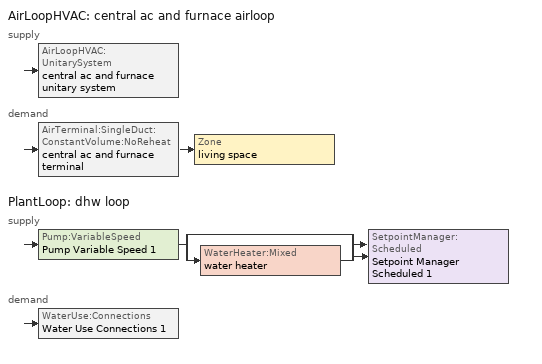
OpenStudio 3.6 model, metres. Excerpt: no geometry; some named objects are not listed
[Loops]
AirLoopHVAC 'central ac and furnace airloop'
 supply: AirLoopHVAC:UnitarySystem 'central ac and furnace unitary system'
 demand: AirTerminal:SingleDuct:ConstantVolume:NoReheat 'central ac and furnace terminal' > Zone 'living space'
PlantLoop 'dhw loop'
 supply: Pump:VariableSpeed 'Pump Variable Speed 1' > split
  | bypass
  | WaterHeater:Mixed 'water heater'
  join > SetpointManager:Scheduled 'Setpoint Manager Scheduled 1'
 demand: WaterUse:Connections 'Water Use Connections 1'
[Sizing:Zone] Zone Cooling Design Supply Air Temperature Input Method=SupplyAirTemperature; Zone Cooling Design Supply Air Temperature {C}=14; Zone Cooling Design Supply Air Temperature Difference {deltaC}=11.11; Zone Heating Design Supply Air Temperature Input Method=SupplyAirTemperature; Zone Heating Design Supply Air Temperature {C}=40; Zone Heating Design Supply Air Temperature Difference {deltaC}=11.11; Zone Cooling Design Supply Air Humidity Ratio {kg-H2O/kg-air}=0.0085; Zone Heating Design Supply Air Humidity Ratio {kg-H2O/kg-air}=0.008; Cooling Design Air Flow Method=DesignDay; Heating Design Air Flow Method=DesignDay; Account for Dedicated Outdoor Air System=No; Dedicated Outdoor Air System Control Strategy=NeutralSupplyAir; Dedicated Outdoor Air Low Setpoint Temperature for Design {C}=autosize; Dedicated Outdoor Air High Setpoint Temperature for Design {C}=autosize; Zone Load Sizing Method=Sensible Load Only No Latent Load; Zone Latent Cooling Design Supply Air Humidity Ratio Input Method=HumidityRatioDifference; Zone Cooling Design Supply Air Humidity Ratio Difference {kgWater/kgDryAir}=0.005; Zone Latent Heating Design Supply Air Humidity Ratio Input Method=HumidityRatioDifference; Zone Humidification Design Supply Air Humidity Ratio Difference {kgWater/kgDryAir}=0.005
living space; attic - unvented; central ac and furnace airloop ret air zone
[Zone equipment]
living space: central ac and furnace terminal
[EnergyManagementSystem:Actuator]
Name | Actuated Component | Actuated Component Type | Actuated Component Control Type
fixedwindow0_actuator | Window1 | Surface | View Factor To Ground
fixedwindow1_actuator | Window2 | Surface | View Factor To Ground
fixedwindow2_actuator | Window3 | Surface | View Factor To Ground
fixedwindow3_actuator | Window4 | Surface | View Factor To Ground
central_ac_and_furnace_airloop_0_ZoneMixDZToLv_mix_act | central_ac_and_furnace_airloop_0_ZoneMixDZToLv mix | ZoneMixing | Air Exchange Flow Rate
central_ac_and_furnace_airloop_0_ZoneMixLvToDZ_mix_act | central_ac_and_furnace_airloop_0_ZoneMixLvToDZ mix | ZoneMixing | Air Exchange Flow Rate
natural_vent_flow_act | natural vent flow | Zone Infiltration | Air Exchange Flow Rate
whole_house_fan_flow_act | whole house fan flow | Zone Infiltration | Air Exchange Flow Rate
whole_house_fan_mix_act | whole house fan mix | ZoneMixing | Air Exchange Flow Rate
infil_flow_act | infil flow | Zone Infiltration | Air Exchange Flow Rate
[EnergyManagementSystem:Sensor]
Name | Output Variable or Output Meter Index Key | Output Variable or Output Meter
fixedwindow_shading_coefficient | trans schedule winter=0.85 summer=0.7 | Schedule Value
central_ac_and_furnace_supply_fan_s; central_ac_and_furnace_supply_fan_s_1 | central ac and furnace supply fan | Fan Electricity Energy
central_ac_and_furnace_clg_coil_s | central ac and furnace clg coil | Cooling Coil Total Cooling Energy
central_ac_and_furnace_htg_coil_s | central ac and furnace htg coil | Heating Coil Heating Energy
water_heater_energy | water heater | Water Heater Electricity Rate
water_heater_on_cycle_parasitic | water heater | Water Heater On Cycle Parasitic Electricity Rate
water_heater_off_cycle_parasitic | water heater | Water Heater Off Cycle Parasitic Electricity Rate
cool_season | cooling season schedule | Schedule Value
out_pb_s |  | Site Outdoor Air Barometric Pressure
out_wt_s |  | Site Outdoor Air Humidity Ratio
airflow_win_s | living space | Zone Air Humidity Ratio
site_vw_s |  | Site Wind Speed
airflow_tin_s | living space | Zone Mean Air Temperature
airflow_tt_s | living space | Zone Outdoor Air Drybulb Temperature
central_ac_and_furnace_airloop_Fan_RTF_s | central ac and furnace supply fan | Fan Runtime Fraction Speed 1
central_ac_and_furnace_airloop_Fan_RTF_s_1 | central ac and furnace supply fan | Fan Runtime Fraction Speed 2
central_ac_and_furnace_airloop_AH_MFR_s | Node 5 | System Node Mass Flow Rate
central_ac_and_furnace_airloop_AH_VFR_s | Node 5 | System Node Current Density Volume Flow Rate
central_ac_and_furnace_airloop_AH_Tout_s | Node 5 | System Node Temperature
central_ac_and_furnace_airloop_AH_Wout_s | Node 5 | System Node Humidity Ratio
central_ac_and_furnace_airloop_RA_T_s | Node 8 | System Node Temperature
central_ac_and_furnace_airloop_Ra_W_s | Node 8 | System Node Humidity Ratio
central_ac_and_furnace_airloop_0_DZ_T_s | attic - unvented | Zone Air Temperature
central_ac_and_furnace_airloop_0_DZ_W_s | attic - unvented | Zone Mean Air Humidity Ratio
natural_vent_s | natural vent schedule | Schedule Value
htg_sp_s | heating setpoint | Schedule Value
clg_sp_s | cooling setpoint | Schedule Value
clothes_dryer_exhaust_0_sch_s | clothes dryer 1 | Schedule Value
zone_htg_unmet_s | living space | Zone Heating Setpoint Not Met Time
zone_clg_unmet_s | living space | Zone Cooling Setpoint Not Met Time
htg_load_liv |  | Heating:EnergyTransfer:Zone:LIVING SPACE
clg_load_liv |  | Cooling:EnergyTransfer:Zone:LIVING SPACE
htg_load_tot |  | Heating:EnergyTransfer
clg_load_tot |  | Cooling:EnergyTransfer
[EnergyManagementSystem:Program]
fixedwindow_view_factor_to_ground_program: Set fixedwindow0_actuator = 0.5*fixedwindow_shading_coefficient; Set fixedwindow1_actuator = 0.5*fixedwindow_shading_coefficient; Set fixedwindow2_actuator = 0.5*fixedwindow_shading_coefficient; Set fixedwindow3_actuator = 0.5*fixedwindow_shading_coefficient
central_ac_and_furnace_supply_fan_disaggregate_program: Set central_ac_and_furnace_supply_fan_clg = 0; If central_ac_and_furnace_clg_coil_s > 0; Set central_ac_and_furnace_supply_fan_clg = central_ac_and_furnace_supply_fan_s; EndIf
central_ac_and_furnace_supply_fan_disaggregate_program_1: Set central_ac_and_furnace_supply_fan_primary_htg = 0; If central_ac_and_furnace_htg_coil_s > 0; Set central_ac_and_furnace_supply_fan_primary_htg = central_ac_and_furnace_supply_fan_s_1; EndIf
water_heater_EC_adj: Set dhw_e_cons = water_heater_energy + water_heater_on_cycle_parasitic + water_heater_off_cycle_parasitic; Set water_heater_ec_adj_act = -0.06977296157475688 * dhw_e_cons; Set ec_adj_energy = water_heater_ec_adj_act * 3600 * SystemTimeStep
central_ac_and_furnace_airloop_0_duct_program: Set central_ac_and_furnace_airloop_AH_MFR = central_ac_and_furnace_airloop_AH_MFR_s; Set central_ac_and_furnace_airloop_Fan_RTF = 0; Set central_ac_and_furnace_airloop_Fan_RTF = central_ac_and_furnace_airloop_Fan_RTF + central_ac_and_furnace_airloop_Fan_RTF_s; Set central_ac_and_furnace_airloop_Fan_RTF = central_ac_and_furnace_airloop_Fan_RTF + central_ac_and_furnace_airloop_Fan_RTF_s_1; Set central_ac_and_furnace_airloop_AH_VFR = central_ac_and_furnace_airloop_AH_VFR_s; Set central_ac_and_furnace_airloop_AH_Tout = central_ac_and_furnace_airloop_AH_Tout_s; Set central_ac_and_furnace_airloop_AH_Wout = central_ac_and_furnace_airloop_AH_Wout_s; Set central_ac_and_furnace_airloop_RA_T = central_ac_and_furnace_airloop_RA_T_s; Set central_ac_and_furnace_airloop_Ra_W = central_ac_and_furnace_airloop_Ra_W_s; Set central_ac_and_furnace_airloop_0_DZ_T = central_ac_and_furnace_airloop_0_DZ_T_s; Set central_ac_and_furnace_airloop_0_DZ_W = central_ac_and_furnace_airloop_0_DZ_W_s; Run central_ac_and_furnace_airloop_0_duct_subroutine; Set central_ac_and_furnace_airloop_0_SupSensLkToLv_equip_act = central_ac_and_furnace_airloop_0_SupSensLkToLv; Set central_ac_and_furnace_airloop_0_SupLatLkToLv_equip_act = central_ac_and_furnace_airloop_0_SupLatLkToLv; Set central_ac_and_furnace_airloop_0_SupCondToLv_equip_act = central_ac_and_furnace_airloop_0_SupCondToLv; Set central_ac_and_furnace_airloop_0_RetSensLkToRP_equip_act = central_ac_and_furnace_airloop_0_RetSensLkToRP; Set central_ac_and_furnace_airloop_0_RetLatLkToRP_equip_act = central_ac_and_furnace_airloop_0_RetLatLkToRP; Set central_ac_and_furnace_airloop_0_RetCondToRP_equip_act = central_ac_and_furnace_airloop_0_RetCondToRP; Set central_ac_and_furnace_airloop_0_RetCondToDZ_equip_act = central_ac_and_furnace_airloop_0_RetCondToDZ; Set central_ac_and_furnace_airloop_0_SupCondToDZ_equip_act = central_ac_and_furnace_airloop_0_SupCondToDZ; Set central_ac_and_furnace_airloop_0_SupSensLkToDZ_equip_act = central_ac_and_furnace_airloop_0_SupSensLkToDZ; Set central_ac_and_furnace_airloop_0_SupLatLkToDZ_equip_act = central_ac_and_furnace_airloop_0_SupLatLkToDZ; Set central_ac_and_furnace_airloop_0_ZoneMixDZToLv_mix_act = central_ac_and_furnace_airloop_0_ZoneMixDZToLv; Set central_ac_and_furnace_airloop_0_ZoneMixLvToDZ_mix_act = central_ac_and_furnace_airloop_0_ZoneMixLvToDZ
natural_vent_program: Set Tin = airflow_tin_s; Set Tout = airflow_tt_s; Set Wout = out_wt_s; Set Pbar = out_pb_s; Set Phiout = (@RhFnTdbWPb Tout Wout Pbar); Set MaxHR = 0.0115; Set MaxRH = 0.7; Set Tnvsp = (htg_sp_s + clg_sp_s) / 2; Set NVavail = natural_vent_s; Set ClgSsnAvail = cool_season; Set natural_vent_flow_act = 0; Set whole_house_fan_flow_act = 0; Set whole_house_fan_mix_act = 0; Set whole_house_fan_act = 0; If ((Wout < MaxHR) && (Phiout < MaxRH) && (Tin > Tout) && (Tin > Tnvsp) && (ClgSsnAvail > 0)); Set WHF_Flow = 0; Set Adj = (Tin-Tnvsp)/(Tin-Tout); Set Adj = (@Min Adj 1); Set Adj = (@Max Adj 0); If (WHF_Flow > 0); Set whole_house_fan_flow_act = WHF_Flow*Adj; Set whole_house_fan_mix_act = WHF_Flow*Adj; Set WHF_W = 0; Set whole_house_fan_act = WHF_W*Adj; ElseIf (NVavail > 0); Set NVArea = 13444.9279488; Set Cs = 0.00010923681099656359; Set Cw = 6.798490431308354e-05; Set Tdiff = Tin-Tout; Set dT = (@Abs Tdiff); Set Vwind = site_vw_s; Set SGNV = NVArea*Adj*((((Cs*dT)+(Cw*(Vwind^2)))^0.5)/1000); Set MaxNV = 3.3980215910400005; Set natural_vent_flow_act = (@Min SGNV MaxNV); EndIf; EndIf
infil_program: Set p_m = 0.14; Set p_s = 0.22; Set s_m = 270; Set s_s = 370; Set z_m = 9.99744; Set z_s = 2.9718; Set f_t = (((s_m/z_m)^p_m)*((z_s/s_s)^p_s)); Set Tdiff = airflow_tin_s-airflow_tt_s; Set dT = @Abs Tdiff; Set c = 0.0436; Set Cs = 0.0573; Set Cw = 0.1446; Set n = 0.65; Set sft = (f_t*0.5); Set temp1 = ((c*Cw)*((sft*site_vw_s)^(2*n)))^2; Set Qinf = (((c*Cs*(dT^n))^2)+temp1)^0.5; Set Qinf = (@Max Qinf 0); Set mech_vent_house_fan_sensible_load_equip_act = 0.0; Set mech_vent_house_fan_latent_load_equip_act = 0.0; Set OASupInPb = out_pb_s; Set OASupInTemp = airflow_tt_s; Set OASupInW = out_wt_s; Set OASupRho = (@RhoAirFnPbTdbW OASupInPb OASupInTemp OASupInW); Set OASupCp = (@CpAirFnW OASupInW); Set OASupInEnth = (@HFnTdbW OASupInTemp OASupInW); Set ZoneTemp = airflow_tin_s; Set ZoneW = airflow_win_s; Set ZoneCp = (@CpAirFnW ZoneW); Set ZoneAirEnth = (@HFnTdbW ZoneTemp ZoneW); Set mech_vent_house_fan_cfis_act = 0.0; Set QWHV_cfis_sup = 0.0; Set QWHV_cfis_suppl_sup = 0.0; Set QWHV_cfis_suppl_exh = 0.0; Set Qrange = 0; Set Qbath = 0; Set Qdryer = 0; Set Qdryer = Qdryer + 0.00574 * clothes_dryer_exhaust_0_sch_s; Set QWHV_sup = 0.0; Set QWHV_exh = 0.0; Set Qexhaust = Qrange + Qbath + Qdryer + QWHV_exh + QWHV_cfis_suppl_exh; Set Qsupply = QWHV_sup + QWHV_cfis_sup + QWHV_cfis_suppl_sup; Set Qfan = (@Max Qexhaust Qsupply); If Qfan > 0; Set Qavg = ((Qexhaust + Qsupply) / 2.0); If ((@Abs (Qexhaust - Qavg)) / Qavg) <= 0.1; Set phi = 1; Else; Set phi = (Qinf / (Qinf + Qfan)); EndIf; Set Qinf_adj = phi * Qinf; Else; Set Qinf_adj = Qinf; EndIf; Set infil_flow_act = Qinf_adj; Set Qload = Qfan; Set Effectiveness_Sens = 0.0; Set Effectiveness_Lat = 0.0; Set Fan_MFR = Qload * OASupRho; Set ZoneInEnth = OASupInEnth; Set ZoneInTemp = OASupInTemp; Set FanTotalToLv = Fan_MFR * (ZoneInEnth - ZoneAirEnth); Set FanSensToLv = Fan_MFR * ZoneCp * (ZoneInTemp - ZoneTemp); Set FanLatToLv = FanTotalToLv - FanSensToLv; Set mech_vent_house_fan_sensible_load_equip_act = mech_vent_house_fan_sensible_load_equip_act + FanSensToLv; Set mech_vent_house_fan_latent_load_equip_act = mech_vent_house_fan_latent_load_equip_act + FanLatToLv
unmet_hours_program: Set htg_unmet_hours = 0; Set clg_unmet_hours = 0; If ((DayOfYear >= 1) && (DayOfYear <= 365)); Set htg_unmet_hours = htg_unmet_hours + zone_htg_unmet_s; EndIf; If ((DayOfYear >= 1) && (DayOfYear <= 365)); Set clg_unmet_hours = clg_unmet_hours + zone_clg_unmet_s; EndIf
total_loads_program: Set loads_htg_tot = 0; Set loads_clg_tot = 0; If htg_load_liv > 0; Set loads_htg_tot = htg_load_tot - clg_load_tot; ElseIf clg_load_liv > 0; Set loads_clg_tot = clg_load_tot - htg_load_tot; EndIf
[EnergyManagementSystem:ProgramCallingManager]
fixedwindow_view_factor_to_ground_program calling manager: BeginZoneTimestepAfterInitHeatBalance; fixedwindow_view_factor_to_ground_program
central ac and furnace supply fan disaggregate program calling manager: EndOfSystemTimestepBeforeHVACReporting; central_ac_and_furnace_supply_fan_disaggregate_program
central ac and furnace supply fan disaggregate program calling manager 1: EndOfSystemTimestepBeforeHVACReporting; central_ac_and_furnace_supply_fan_disaggregate_program_1
water heater EC_adj ProgramManager: EndOfSystemTimestepBeforeHVACReporting; water_heater_EC_adj
central_ac_and_furnace_airloop_0_duct_program calling manager: EndOfSystemTimestepAfterHVACReporting; central_ac_and_furnace_airloop_0_duct_program
natural_vent_program calling manager: BeginZoneTimestepAfterInitHeatBalance; natural_vent_program
infil_program calling manager: BeginZoneTimestepAfterInitHeatBalance; infil_program
unmet_hours_program calling manager: EndOfZoneTimestepBeforeZoneReporting; unmet_hours_program
total_loads_program calling manager: EndOfZoneTimestepAfterZoneReporting; total_loads_program
[Coil:Cooling:DX:SingleSpeed]
central ac and furnace clg coil: Availability Schedule=Always On Discrete; Rated Total Cooling Capacity {W}=7033.71; Rated Sensible Heat Ratio=0.73736; Rated COP {W/W}=3.73465; Rated Air Flow Rate {m3/s}=0.372083; Rated Evaporator Fan Power Per Volume Flow Rate 2017 {W/(m3/s)}=773.3; Rated Evaporator Fan Power Per Volume Flow Rate 2023 {W/(m3/s)}=934.4; Total Cooling Capacity Function of Temperature Curve=Cool-CAP-fT1; Total Cooling Capacity Function of Flow Fraction Curve=Cool-CAP-fFF1; Energy Input Ratio Function of Temperature Curve=Cool-EIR-fT1; Energy Input Ratio Function of Flow Fraction Curve=Cool-EIR-fFF1; Part Load Fraction Correlation Curve=Cool-PLF-fPLR1; Minimum Outdoor Dry-Bulb Temperature for Compressor Operation {C}=-25; Nominal Time for Condensate Removal to Begin {s}=1000; Ratio of Initial Moisture Evaporation Rate and Steady State Latent Capacity=1.5; Maximum Cycling Rate {cycles/hr}=3; Latent Capacity Time Constant {s}=45; Condenser Type=AirCooled; Evaporative Condenser Effectiveness=0.9; Evaporative Condenser Air Flow Rate {m3/s}=autosize; Evaporative Condenser Pump Rated Power Consumption {W}=autosize; Crankcase Heater Capacity {W}=50; Maximum Outdoor Dry-Bulb Temperature for Crankcase Heater Operation {C}=10; Basin Heater Capacity {W/K}=0; Basin Heater Setpoint Temperature {C}=2
[Coil:Heating:Gas]
central ac and furnace htg coil: Availability Schedule=Always On Discrete; Gas Burner Efficiency=0.92; Nominal Capacity {W}=10550.6; Parasitic Electric Load {W}=0; Parasitic Gas Load {W}=0; Fuel Type=NaturalGas
[Fan:SystemModel]
central ac and furnace supply fan: Availability Schedule=Always On Discrete; Design Maximum Air Flow Rate {m3/s}=0.471004; Speed Control Method=Discrete; Electric Power Minimum Flow Rate Fraction=0.2; Design Pressure Rise {Pa}=595.935; Motor Efficiency=1; Motor In Air Stream Fraction=1; Design Electric Power Consumption {W}=autosize; Design Power Sizing Method=TotalEfficiencyAndPressure; Electric Power Per Unit Flow Rate {W/(m3/s)}=840; Electric Power Per Unit Flow Rate Per Unit Pressure {W-s/m3-Pa}=1.66667; Fan Total Efficiency=0.75; Motor Loss Radiative Fraction=0; Speed Flow Fraction 1=0.79659; Speed Electric Power Fraction 1=0.50549; Speed Flow Fraction 2=1; Speed Electric Power Fraction 2=1
[EnergyManagementSystem:OutputVariable] Type of Data in Variable=Summed; Update Frequency=SystemTimestep; Units=J
Name | EMS Variable | EMS Program or Subroutine
central ac and furnace supply fan clg disaggregate | central_ac_and_furnace_supply_fan_clg | central_ac_and_furnace_supply_fan_disaggregate_program
central ac and furnace supply fan htg primary disaggregate | central_ac_and_furnace_supply_fan_primary_htg | central_ac_and_furnace_supply_fan_disaggregate_program_1
water heater EC adjustment outvar | ec_adj_energy | water_heater_EC_adj
[AirLoopHVAC:UnitarySystem]
central ac and furnace unitary system: Control Type=Load; Controlling Zone or Thermostat Location=living space; Dehumidification Control Type=None; Availability Schedule=Always On Discrete; Supply Fan=central ac and furnace supply fan; Fan Placement=BlowThrough; Supply Air Fan Operating Mode Schedule=central ac and furnace auto fan schedule; Heating Coil=central ac and furnace htg coil; DX Heating Coil Sizing Ratio=1; Cooling Coil=central ac and furnace clg coil; Use DOAS DX Cooling Coil=No; DOAS DX Cooling Coil Leaving Minimum Air Temperature {C}=2; Latent Load Control=SensibleOnlyLoadControl; Supply Air Flow Rate Method During Cooling Operation=SupplyAirFlowRate; Supply Air Flow Rate During Cooling Operation {m3/s}=0.471004; Supply Air Flow Rate Method During Heating Operation=SupplyAirFlowRate; Supply Air Flow Rate During Heating Operation {m3/s}=0.375198; Supply Air Flow Rate When No Cooling or Heating is Required {m3/s}=0; Maximum Supply Air Temperature {C}=48.8889; Maximum Outdoor Dry-Bulb Temperature for Supplemental Heater Operation {C}=21; Maximum Cycling Rate {cycles/hr}=2.5; Heat Pump Time Constant {s}=60; Fraction of On-Cycle Power Use=0.01; Heat Pump Fan Delay Time {s}=60; Ancilliary On-Cycle Electric Power {W}=0; Ancilliary Off-Cycle Electric Power {W}=0
[AirLoopHVAC]
central ac and furnace airloop: Availability Schedule=Always On Discrete; Design Supply Air Flow Rate {m3/s}=0.471004; Design Return Air Flow Fraction of Supply Air Flow=1
[Sizing:System]
central ac and furnace airloop: Central Heating Maximum System Air Flow Ratio=0.3; Preheat Design Temperature {C}=7; Preheat Design Humidity Ratio {kg-H2O/kg-Air}=0.008; Precool Design Temperature {C}=12.8; Precool Design Humidity Ratio {kg-H2O/kg-Air}=0.008; Central Cooling Design Supply Air Temperature {C}=12.8; Central Heating Design Supply Air Temperature {C}=16.7; 100% Outdoor Air in Cooling=Yes; 100% Outdoor Air in Heating=Yes; Central Cooling Design Supply Air Humidity Ratio {kg-H2O/kg-Air}=0.0085; Zone Maximum Outdoor Air Fraction=1; Cooling Supply Air Flow Rate Per Floor Area {m3/s-m2}=0.00996765; Cooling Fraction of Autosized Cooling Supply Air Flow Rate=1; Cooling Supply Air Flow Rate Per Unit Cooling Capacity {m3/s-W}=3.94755e-05; Heating Supply Air Flow Rate Per Floor Area {m3/s-m2}=0.00996765; Heating Fraction of Autosized Heating Supply Air Flow Rate=1; Heating Fraction of Autosized Cooling Supply Air Flow Rate=1; Heating Supply Air Flow Rate Per Unit Heating Capacity {m3/s-W}=3.15882e-05; Cooling Design Capacity Method=CoolingDesignCapacity; Cooling Design Capacity {W}=autosize; Cooling Design Capacity Per Floor Area {W/m2}=234.7; Fraction of Autosized Cooling Design Capacity=1; Heating Design Capacity Method=HeatingDesignCapacity; Heating Design Capacity {W}=autosize; Heating Design Capacity Per Floor Area {W/m2}=157; Fraction of Autosized Heating Design Capacity=1; Central Cooling Capacity Control Method=OnOff; Occupant Diversity=autosize
[AirTerminal:SingleDuct:ConstantVolume:NoReheat]
central ac and furnace terminal: Availability Schedule=Always On Discrete; Maximum Air Flow Rate {m3/s}=0.471004
[PlantLoop]
dhw loop: Glycol Concentration=0; Maximum Loop Flow Rate {m3/s}=0.01; Plant Loop Volume {m3}=0.003; Load Distribution Scheme=Optimal
[Sizing:Plant]
dhw loop: Loop Type=Heating; Design Loop Exit Temperature {C}=52.6667; Loop Design Temperature Difference {deltaC}=5.55556; Sizing Option=NonCoincident; Zone Timesteps in Averaging Window=1; Coincident Sizing Factor Mode=None
[Pump:VariableSpeed]
Pump Variable Speed 1: Rated Flow Rate {m3/s}=0.01; Rated Pump Head {Pa}=1; Rated Power Consumption {W}=0; Motor Efficiency=1; Fraction of Motor Inefficiencies to Fluid Stream=0; Coefficient 1 of the Part Load Performance Curve=0; Coefficient 2 of the Part Load Performance Curve=1; Coefficient 3 of the Part Load Performance Curve=0; Coefficient 4 of the Part Load Performance Curve=0; Pump Control Type=Intermittent; Skin Loss Radiative Fraction=0.5; Design Power Sizing Method=PowerPerFlowPerPressure; Design Electric Power per Unit Flow Rate {W/(m3/s)}=348701.1; Design Shaft Power per Unit Flow Rate per Unit Head {W-s/m3-Pa}=1.28205; Design Minimum Flow Rate Fraction=0
[SetpointManager:Scheduled]
Setpoint Manager Scheduled 1: Control Variable=Temperature; Schedule=dhw temp
[WaterHeater:Mixed]
water heater: Tank Volume {m3}=0.136275; Setpoint Temperature Schedule=water heater setpoint; Deadband Temperature Difference {deltaC}=2; Maximum Temperature Limit {C}=99; Heater Control Type=Cycle; Heater Maximum Capacity {W}=5500.06; Heater Minimum Capacity {W}=0; Heater Fuel Type=Electricity; Heater Thermal Efficiency=1; Off Cycle Parasitic Fuel Consumption Rate {W}=0; Off Cycle Parasitic Fuel Type=Electricity; Off Cycle Parasitic Heat Fraction to Tank=0; On Cycle Parasitic Fuel Consumption Rate {W}=0; On Cycle Parasitic Fuel Type=Electricity; On Cycle Parasitic Heat Fraction to Tank=0; Ambient Temperature Indicator=ThermalZone; Ambient Temperature Thermal Zone=living space; Off Cycle Loss Coefficient to Ambient Temperature {W/K}=0.704228; Off Cycle Loss Fraction to Thermal Zone=1; On Cycle Loss Coefficient to Ambient Temperature {W/K}=0.704228; On Cycle Loss Fraction to Thermal Zone=1; Use Side Effectiveness=1; Source Side Effectiveness=1; Use Side Design Flow Rate {m3/s}=autosize; Source Side Design Flow Rate {m3/s}=autosize; Indirect Water Heating Recovery Time {hr}=1.5; Source Side Flow Control Mode=IndirectHeatPrimarySetpoint
[WaterHeater:Sizing]
water heater: Design Mode=PeakDraw; Time Storage Can Meet Peak Draw {hr}=0.538503; Time for Tank Recovery {hr}=0; Nominal Tank Volume for Autosizing Plant Connections {m3}=1
[WaterUse:Connections]
Water Use Connections 1: Drain Water Heat Exchanger Type=None; Drain Water Heat Exchanger Destination=Plant; Water Use Equipment Name 1=dhw fixtures; Water Use Equipment Name 2=dhw distribution waste; Water Use Equipment Name 3=clothes washer; Water Use Equipment Name 4=dishwasher
[ElectricEquipment:Definition] Design Level Calculation Method=EquipmentLevel
Name | Design Level {W} | Fraction Latent | Fraction Radiant | Fraction Lost
clothes washer | 25.752 | 0.03 | 0.162 | 0.7
dishwasher | 31.1823 | 0.3 | 0.18 | 0.4
[WaterUse:Equipment:Definition]
Name | Peak Flow Rate {m3/s} | Target Temperature Schedule
dhw fixtures | 4.0719e-06 | mixed water temperature schedule
dhw distribution waste | 9.34376e-07 | mixed water temperature schedule
clothes washer | 3.42653e-07
dishwasher | 3.5038e-07
[WaterUse:Equipment]
Name | Water Use Equipment Definition | Flow Rate Fraction Schedule
dhw fixtures | dhw fixtures | dhw fixtures
dhw distribution waste | dhw distribution waste | dhw fixtures
clothes washer | clothes washer | clothes washer
dishwasher | dishwasher | dishwasher
[EnergyManagementSystem:InternalVariable]
central_ac_and_furnace_airloop_max_sup_fan_mfr: Internal Data Index Key=central ac and furnace supply fan; Internal Data Type=Fan Maximum Mass Flow Rate
[AirLoopHVAC:ReturnPlenum]
Air Loop HVAC Return Plenum 1: ThermalZone=central ac and furnace airloop ret air zone
[EnergyManagementSystem:Subroutine]
central_ac_and_furnace_airloop_0_duct_subroutine: Set AH_MFR = central_ac_and_furnace_airloop_AH_MFR; If AH_MFR>0; Set AH_Tout = central_ac_and_furnace_airloop_AH_Tout; Set AH_Wout = central_ac_and_furnace_airloop_AH_Wout; Set RA_T = central_ac_and_furnace_airloop_RA_T; Set RA_W = central_ac_and_furnace_airloop_Ra_W; Set Fan_RTF = central_ac_and_furnace_airloop_Fan_RTF; Set DZ_T = central_ac_and_furnace_airloop_0_DZ_T; Set DZ_W = central_ac_and_furnace_airloop_0_DZ_W; Set AH_VFR = central_ac_and_furnace_airloop_AH_VFR; Set h_SA = (@HFnTdbW AH_Tout AH_Wout); Set h_RA = (@HFnTdbW RA_T RA_W); Set h_fg = (@HfgAirFnWTdb AH_Wout AH_Tout); Set h_DZ = (@HFnTdbW DZ_T DZ_W); Set air_cp = 1006.0; Set f_sup = 0.035396 / (central_ac_and_furnace_airloop_max_sup_fan_mfr * 1.0135); Set f_ret = 0.011799 / (central_ac_and_furnace_airloop_max_sup_fan_mfr * 1.0135); Set sup_lk_mfr = f_sup * AH_MFR; Set ret_lk_mfr = f_ret * AH_MFR; Set SupTotLkToLiv = sup_lk_mfr*(h_RA - h_SA); Set SupLatLkToLv = sup_lk_mfr*h_fg*(RA_W-AH_Wout); Set SupSensLkToLv = SupTotLkToLiv-SupLatLkToLv; Set supply_ua = 17.617; Set eTm = 0-((Fan_RTF/(AH_MFR*air_cp))*supply_ua); Set t_sup = DZ_T+((AH_Tout-DZ_T)*(@Exp eTm)); Set SupCondToLv = AH_MFR*air_cp*(t_sup-AH_Tout); Set SupCondToDZ = 0-SupCondToLv; Set return_ua = 15.515; Set eTm = 0-((Fan_RTF/(AH_MFR*air_cp))*return_ua); Set t_ret = DZ_T+((RA_T-DZ_T)*(@Exp eTm)); Set RetCondToRP = AH_MFR*air_cp*(t_ret-RA_T); Set RetCondToDZ = 0-RetCondToRP; Set RetLatLkToRP = 0; Set RetSensLkToRP = ret_lk_mfr*air_cp*(DZ_T-RA_T); Set SupTotLkToDZ = sup_lk_mfr*(h_SA-h_DZ); Set SupLatLkToDZ = sup_lk_mfr*h_fg*(AH_Wout-DZ_W); Set SupSensLkToDZ = SupTotLkToDZ-SupLatLkToDZ; Set f_imbalance = f_sup-f_ret; Set oa_vfr = 0.0 * f_imbalance * AH_VFR; Set sup_lk_vfr = f_sup * AH_VFR; Set ret_lk_vfr = f_ret * AH_VFR; If f_sup > f_ret; Set ZoneMixLvToDZ = 0; Set ZoneMixDZToLv = (sup_lk_vfr-ret_lk_vfr)-oa_vfr; Else; Set ZoneMixLvToDZ = (ret_lk_vfr-sup_lk_vfr)+oa_vfr; Set ZoneMixDZToLv = 0; EndIf; Else; Set SupLatLkToLv = 0; Set SupSensLkToLv = 0; Set SupCondToLv = 0; Set RetCondToRP = 0; Set RetLatLkToRP = 0; Set RetSensLkToRP = 0; Set RetCondToDZ = 0; Set SupCondToDZ = 0; Set SupLatLkToDZ = 0; Set SupSensLkToDZ = 0; Set ZoneMixLvToDZ = 0; Set ZoneMixDZToLv = 0; EndIf; Set central_ac_and_furnace_airloop_0_SupLatLkToLv = SupLatLkToLv; Set central_ac_and_furnace_airloop_0_SupSensLkToLv = SupSensLkToLv; Set central_ac_and_furnace_airloop_0_SupCondToLv = SupCondToLv; Set central_ac_and_furnace_airloop_0_RetCondToRP = RetCondToRP; Set central_ac_and_furnace_airloop_0_RetLatLkToRP = RetLatLkToRP; Set central_ac_and_furnace_airloop_0_RetSensLkToRP = RetSensLkToRP; Set central_ac_and_furnace_airloop_0_RetCondToDZ = RetCondToDZ; Set central_ac_and_furnace_airloop_0_SupCondToDZ = SupCondToDZ; Set central_ac_and_furnace_airloop_0_SupLatLkToDZ = SupLatLkToDZ; Set central_ac_and_furnace_airloop_0_SupSensLkToDZ = SupSensLkToDZ; Set central_ac_and_furnace_airloop_0_ZoneMixLvToDZ = ZoneMixLvToDZ; Set central_ac_and_furnace_airloop_0_ZoneMixDZToLv = ZoneMixDZToLv
[Schedule:Ruleset]
Name | Default Day Schedule
heating setpoint | heating setpoint default day
cooling setpoint | cooling setpoint default day
trans schedule winter=0.85 summer=0.7 | trans schedule winter=0.85 summer=0.7 default day
clothes washer | clothes washer default day
dishwasher | dishwasher default day
dhw fixtures | dhw fixtures default day
cooling season schedule | cooling season schedule default day
natural vent schedule | natural vent schedule default day
clothes dryer 1 | clothes dryer default day 1
[Schedule:Day]
heating setpoint default day; cooling setpoint default day; trans schedule winter=0.85 summer=0.7 default day; clothes washer default day; dishwasher default day; dhw fixtures default day; cooling season schedule default day; cooling season schedule allday1; cooling season schedule allday11; natural vent schedule default day; clothes dryer default day 1: 24, 0, 0
heating setpoint allday1: 24, 0, 20
cooling setpoint allday1: 24, 0, 25.5556
trans schedule winter=0.85 summer=0.7 allday1; trans schedule winter=0.85 summer=0.7 allday305: 24, 0, 0.85
trans schedule winter=0.85 summer=0.7 allday121: 24, 0, 0.7
clothes washer allday1; clothes washer allday12: 1, 0, 0.103525, 2, 0, 0.0805193, 4, 0, 0.046011, 5, 0, 0.0805193, 6, 0, 0.12653, 7, 0, 0.253061, 8, 0, 0.563635, 9, 0, 0.839701, 10, 0, 0.989237, 11, 0, 0.966231, 12, 0, 0.862707, 13, 0, 0.770684, 14, 0, 0.690165, 15, 0, 0.563635, 16, 0, 0.598143, 17, 0, 0.575138, 21, 0, 0.563635, 22, 0, 0.540629, 23, 0, 0.368088, 24, 0, 0.195547
clothes washer allday2: 1, 0, 0.102603, 2, 0, 0.0798025, 4, 0, 0.0456014, 5, 0, 0.0798025, 6, 0, 0.125404, 7, 0, 0.250808, 8, 0, 0.558617, 9, 0, 0.832226, 10, 0, 0.980431, 11, 0, 0.95763, 12, 0, 0.855027, 13, 0, 0.763824, 14, 0, 0.684021, 15, 0, 0.558617, 16, 0, 0.592818, 17, 0, 0.570018, 21, 0, 0.558617, 22, 0, 0.535817, 23, 0, 0.364811, 24, 0, 0.193806
clothes washer allday3; clothes washer allday5: 1, 0, 0.104651, 2, 0, 0.0813953, 4, 0, 0.0465116, 5, 0, 0.0813953, 6, 0, 0.127907, 7, 0, 0.255814, 8, 0, 0.569767, 9, 0, 0.848837, 10, 0, 1, 11, 0, 0.976744, 12, 0, 0.872093, 13, 0, 0.77907, 14, 0, 0.697674, 15, 0, 0.569767, 16, 0, 0.604651, 17, 0, 0.581395, 21, 0, 0.569767, 22, 0, 0.546512, 23, 0, 0.372093, 24, 0, 0.197674
clothes washer allday4: 1, 0, 0.104446, 2, 0, 0.0812361, 4, 0, 0.0464206, 5, 0, 0.0812361, 6, 0, 0.127657, 7, 0, 0.255313, 8, 0, 0.568652, 9, 0, 0.847176, 10, 0, 0.998043, 11, 0, 0.974833, 12, 0, 0.870386, 13, 0, 0.777545, 14, 0, 0.696309, 15, 0, 0.568652, 16, 0, 0.603468, 17, 0, 0.580258, 21, 0, 0.568652, 22, 0, 0.545442, 23, 0, 0.371365, 24, 0, 0.197288
clothes washer allday6; clothes washer allday9: 1, 0, 0.101989, 2, 0, 0.0793246, 4, 0, 0.0453284, 5, 0, 0.0793246, 6, 0, 0.124653, 7, 0, 0.249306, 8, 0, 0.555272, 9, 0, 0.827243, 10, 0, 0.97456, 11, 0, 0.951896, 12, 0, 0.849907, 13, 0, 0.75925, 14, 0, 0.679925, 15, 0, 0.555272, 16, 0, 0.589269, 17, 0, 0.566604, 21, 0, 0.555272, 22, 0, 0.532608, 23, 0, 0.362627, 24, 0, 0.192646
clothes washer allday7: 1, 0, 0.102296, 2, 0, 0.0795636, 4, 0, 0.0454649, 5, 0, 0.0795636, 6, 0, 0.125028, 7, 0, 0.250057, 8, 0, 0.556945, 9, 0, 0.829734, 10, 0, 0.977495, 11, 0, 0.954763, 12, 0, 0.852467, 13, 0, 0.761537, 14, 0, 0.681973, 15, 0, 0.556945, 16, 0, 0.591044, 17, 0, 0.568311, 21, 0, 0.556945, 22, 0, 0.534212, 23, 0, 0.363719, 24, 0, 0.193226
clothes washer allday10: 1, 0, 0.0987121, 2, 0, 0.076776, 4, 0, 0.043872, 5, 0, 0.076776, 6, 0, 0.120648, 7, 0, 0.241296, 8, 0, 0.537432, 9, 0, 0.800664, 10, 0, 0.943249, 11, 0, 0.921313, 12, 0, 0.8226, 13, 0, 0.734856, 14, 0, 0.65808, 15, 0, 0.537432, 16, 0, 0.570336, 17, 0, 0.5484, 21, 0, 0.537432, 22, 0, 0.515496, 23, 0, 0.350976, 24, 0, 0.186456
clothes washer allday11: 1, 0, 0.0982001, 2, 0, 0.0763778, 4, 0, 0.0436445, 5, 0, 0.0763778, 6, 0, 0.120022, 7, 0, 0.240045, 8, 0, 0.534645, 9, 0, 0.796512, 10, 0, 0.938356, 11, 0, 0.916534, 12, 0, 0.818334, 13, 0, 0.731045, 14, 0, 0.654667, 15, 0, 0.534645, 16, 0, 0.567378, 17, 0, 0.545556, 21, 0, 0.534645, 22, 0, 0.512823, 23, 0, 0.349156, 24, 0, 0.185489
dishwasher allday1; dishwasher allday12: 1, 0, 0.135135, 2, 0, 0.0630631, 3, 0, 0.045045, 5, 0, 0.027027, 6, 0, 0.0900901, 7, 0, 0.18018, 8, 0, 0.279279, 9, 0, 0.522523, 10, 0, 0.585586, 11, 0, 0.504505, 12, 0, 0.432432, 13, 0, 0.369369, 14, 0, 0.414414, 15, 0, 0.324324, 17, 0, 0.342342, 18, 0, 0.441441, 19, 0, 0.783784, 20, 0, 1, 21, 0, 0.810811, 22, 0, 0.603604, 23, 0, 0.396396, 24, 0, 0.279279
dishwasher allday3; dishwasher allday5: 1, 0, 0.122077, 2, 0, 0.0569695, 3, 0, 0.0406925, 5, 0, 0.0244155, 6, 0, 0.0813849, 7, 0, 0.16277, 8, 0, 0.252293, 9, 0, 0.472033, 10, 0, 0.529002, 11, 0, 0.455756, 12, 0, 0.390648, 13, 0, 0.333678, 14, 0, 0.374371, 15, 0, 0.292986, 17, 0, 0.309263, 18, 0, 0.398786, 19, 0, 0.708049, 20, 0, 0.903373, 21, 0, 0.732464, 22, 0, 0.545279, 23, 0, 0.358094, 24, 0, 0.252293
dishwasher allday4: 1, 0, 0.121585, 2, 0, 0.0567395, 3, 0, 0.0405282, 5, 0, 0.0243169, 6, 0, 0.0810564, 7, 0, 0.162113, 8, 0, 0.251275, 9, 0, 0.470127, 10, 0, 0.526867, 11, 0, 0.453916, 12, 0, 0.389071, 13, 0, 0.332331, 14, 0, 0.37286, 15, 0, 0.291803, 17, 0, 0.308014, 18, 0, 0.397177, 19, 0, 0.705191, 20, 0, 0.899727, 21, 0, 0.729508, 22, 0, 0.543078, 23, 0, 0.356648, 24, 0, 0.251275
dishwasher allday6; dishwasher allday9: 1, 0, 0.109636, 2, 0, 0.0511633, 3, 0, 0.0365452, 5, 0, 0.0219271, 6, 0, 0.0730904, 7, 0, 0.146181, 8, 0, 0.22658, 9, 0, 0.423924, 10, 0, 0.475088, 11, 0, 0.409306, 12, 0, 0.350834, 13, 0, 0.299671, 14, 0, 0.336216, 15, 0, 0.263125, 17, 0, 0.277744, 18, 0, 0.358143, 19, 0, 0.635887, 20, 0, 0.811304, 21, 0, 0.657814, 22, 0, 0.489706, 23, 0, 0.321598, 24, 0, 0.22658
dishwasher allday7: 1, 0, 0.110375, 2, 0, 0.0515082, 3, 0, 0.0367916, 5, 0, 0.0220749, 6, 0, 0.0735832, 7, 0, 0.147166, 8, 0, 0.228108, 9, 0, 0.426782, 10, 0, 0.478291, 11, 0, 0.412066, 12, 0, 0.353199, 13, 0, 0.301691, 14, 0, 0.338483, 15, 0, 0.264899, 17, 0, 0.279616, 18, 0, 0.360557, 19, 0, 0.640173, 20, 0, 0.816773, 21, 0, 0.662248, 22, 0, 0.493007, 23, 0, 0.323766, 24, 0, 0.228108
dishwasher allday10: 1, 0, 0.133657, 2, 0, 0.0623732, 3, 0, 0.0445523, 5, 0, 0.0267314, 6, 0, 0.0891046, 7, 0, 0.178209, 8, 0, 0.276224, 9, 0, 0.516807, 10, 0, 0.57918, 11, 0, 0.498986, 12, 0, 0.427702, 13, 0, 0.365329, 14, 0, 0.409881, 15, 0, 0.320777, 17, 0, 0.338597, 18, 0, 0.436613, 19, 0, 0.77521, 20, 0, 0.989061, 21, 0, 0.801941, 22, 0, 0.597001, 23, 0, 0.39206, 24, 0, 0.276224
dhw fixtures allday1: 1, 0, 0.137931, 2, 0, 0.0689655, 3, 0, 0.045977, 4, 0, 0.0574713, 5, 0, 0.114943, 6, 0, 0.390805, 7, 0, 0.896552, 8, 0, 1, 9, 0, 0.91954, 10, 0, 0.770115, 11, 0, 0.643678, 12, 0, 0.54023, 13, 0, 0.45977, 14, 0, 0.402299, 15, 0, 0.37931, 16, 0, 0.356322, 17, 0, 0.448276, 18, 0, 0.586207, 20, 0, 0.689655, 21, 0, 0.632184, 22, 0, 0.551724, 23, 0, 0.436782, 24, 0, 0.298851
cooling season schedule allday5; natural vent schedule avail day: 24, 0, 1
clothes dryer allday1 1: 1, 0, 0.123457, 2, 0, 0.0740741, 3, 0, 0.0493827, 4, 0, 0.0246914, 5, 0, 0.0493827, 6, 0, 0.0740741, 7, 0, 0.197531, 8, 0, 0.395062, 9, 0, 0.592593, 10, 0, 0.839506, 11, 0, 0.962963, 12, 0, 1, 13, 0, 0.91358, 14, 0, 0.82716, 15, 0, 0.703704, 16, 0, 0.753086, 17, 0, 0.679012, 18, 0, 0.666667, 20, 0, 0.62963, 21, 0, 0.641975, 22, 0, 0.666667, 23, 0, 0.54321, 24, 0, 0.296296
clothes washer allday12 Shifted; clothes washer allday1 Shifted: 1, 0, 0.103525, 2, 0, 0.0805193, 3, 0, 0.046011, 4, 0, 0.046011, 5, 0, 0.0805193, 6, 0, 0.12653, 7, 0, 0.253061, 8, 0, 0.563635, 9, 0, 0.839701, 10, 0, 0.989237, 11, 0, 0.966231, 12, 0, 0.862707, 13, 0, 0.770684, 14, 0, 0.690165, 15, 0, 0.563635, 16, 0, 0.598143, 17, 0, 0.575138, 18, 0, 0, 19, 0, 0, 20, 0, 0.563635, 21, 0, 1.12727, 22, 0, 1.10426, 23, 0, 0.368088, 24, 0, 0.195547
clothes washer allday11 Shifted: 1, 0, 0.0982001, 2, 0, 0.0763778, 3, 0, 0.0436445, 4, 0, 0.0436445, 5, 0, 0.0763778, 6, 0, 0.120022, 7, 0, 0.240045, 8, 0, 0.534645, 9, 0, 0.796512, 10, 0, 0.938356, 11, 0, 0.916534, 12, 0, 0.818334, 13, 0, 0.731045, 14, 0, 0.654667, 15, 0, 0.534645, 16, 0, 0.567378, 17, 0, 0.545556, 18, 0, 0, 19, 0, 0, 20, 0, 0.534645, 21, 0, 1.06929, 22, 0, 1.04747, 23, 0, 0.349156, 24, 0, 0.185489
clothes washer allday10 Shifted: 1, 0, 0.0987121, 2, 0, 0.076776, 3, 0, 0.043872, 4, 0, 0.043872, 5, 0, 0.076776, 6, 0, 0.120648, 7, 0, 0.241296, 8, 0, 0.537432, 9, 0, 0.800664, 10, 0, 0.943249, 11, 0, 0.921313, 12, 0, 0.8226, 13, 0, 0.734856, 14, 0, 0.65808, 15, 0, 0.537432, 16, 0, 0.570336, 17, 0, 0.5484, 18, 0, 0, 19, 0, 0, 20, 0, 0.537432, 21, 0, 1.07486, 22, 0, 1.05293, 23, 0, 0.350976, 24, 0, 0.186456
clothes washer allday9 Shifted; clothes washer allday6 Shifted: 1, 0, 0.101989, 2, 0, 0.0793246, 3, 0, 0.0453284, 4, 0, 0.0453284, 5, 0, 0.0793246, 6, 0, 0.124653, 7, 0, 0.249306, 8, 0, 0.555272, 9, 0, 0.827243, 10, 0, 0.97456, 11, 0, 0.951896, 12, 0, 0.849907, 13, 0, 0.75925, 14, 0, 0.679925, 15, 0, 0.555272, 16, 0, 0.589269, 17, 0, 0.566604, 18, 0, 0, 19, 0, 0, 20, 0, 0.555272, 21, 0, 1.11054, 22, 0, 1.08788, 23, 0, 0.362627, 24, 0, 0.192646
clothes washer allday7 Shifted: 1, 0, 0.102296, 2, 0, 0.0795636, 3, 0, 0.0454649, 4, 0, 0.0454649, 5, 0, 0.0795636, 6, 0, 0.125028, 7, 0, 0.250057, 8, 0, 0.556945, 9, 0, 0.829734, 10, 0, 0.977495, 11, 0, 0.954763, 12, 0, 0.852467, 13, 0, 0.761537, 14, 0, 0.681973, 15, 0, 0.556945, 16, 0, 0.591044, 17, 0, 0.568311, 18, 0, 0, 19, 0, 0, 20, 0, 0.556945, 21, 0, 1.11389, 22, 0, 1.09116, 23, 0, 0.363719, 24, 0, 0.193226
clothes washer allday5 Shifted; clothes washer allday3 Shifted: 1, 0, 0.104651, 2, 0, 0.0813953, 3, 0, 0.0465116, 4, 0, 0.0465116, 5, 0, 0.0813953, 6, 0, 0.127907, 7, 0, 0.255814, 8, 0, 0.569767, 9, 0, 0.848837, 10, 0, 1, 11, 0, 0.976744, 12, 0, 0.872093, 13, 0, 0.77907, 14, 0, 0.697674, 15, 0, 0.569767, 16, 0, 0.604651, 17, 0, 0.581395, 18, 0, 0, 19, 0, 0, 20, 0, 0.569767, 21, 0, 1.13953, 22, 0, 1.11628, 23, 0, 0.372093, 24, 0, 0.197674
clothes washer allday4 Shifted: 1, 0, 0.104446, 2, 0, 0.0812361, 3, 0, 0.0464206, 4, 0, 0.0464206, 5, 0, 0.0812361, 6, 0, 0.127657, 7, 0, 0.255313, 8, 0, 0.568652, 9, 0, 0.847176, 10, 0, 0.998043, 11, 0, 0.974833, 12, 0, 0.870386, 13, 0, 0.777545, 14, 0, 0.696309, 15, 0, 0.568652, 16, 0, 0.603468, 17, 0, 0.580258, 18, 0, 0, 19, 0, 0, 20, 0, 0.568652, 21, 0, 1.1373, 22, 0, 1.11409, 23, 0, 0.371365, 24, 0, 0.197288
clothes washer allday2 Shifted: 1, 0, 0.102603, 2, 0, 0.0798025, 3, 0, 0.0456014, 4, 0, 0.0456014, 5, 0, 0.0798025, 6, 0, 0.125404, 7, 0, 0.250808, 8, 0, 0.558617, 9, 0, 0.832226, 10, 0, 0.980431, 11, 0, 0.95763, 12, 0, 0.855027, 13, 0, 0.763824, 14, 0, 0.684021, 15, 0, 0.558617, 16, 0, 0.592818, 17, 0, 0.570018, 18, 0, 0, 19, 0, 0, 20, 0, 0.558617, 21, 0, 1.11723, 22, 0, 1.09443, 23, 0, 0.364811, 24, 0, 0.193806
dishwasher allday12 Shifted; dishwasher allday1 Shifted: 1, 0, 0.135135, 2, 0, 0.0630631, 3, 0, 0.045045, 4, 0, 0.027027, 5, 0, 0.027027, 6, 0, 0.0900901, 7, 0, 0.18018, 8, 0, 0.279279, 9, 0, 0.522523, 10, 0, 0.585586, 11, 0, 0.504505, 12, 0, 0.432432, 13, 0, 0.369369, 14, 0, 0.414414, 15, 0, 0.324324, 16, 0, 0.342342, 17, 0, 0.342342, 18, 0, 0, 19, 0, 0, 20, 0, 1, 21, 0, 1.25225, 22, 0, 1.38739, 23, 0, 0.396396, 24, 0, 0.279279
dishwasher allday10 Shifted: 1, 0, 0.133657, 2, 0, 0.0623732, 3, 0, 0.0445523, 4, 0, 0.0267314, 5, 0, 0.0267314, 6, 0, 0.0891046, 7, 0, 0.178209, 8, 0, 0.276224, 9, 0, 0.516807, 10, 0, 0.57918, 11, 0, 0.498986, 12, 0, 0.427702, 13, 0, 0.365329, 14, 0, 0.409881, 15, 0, 0.320777, 16, 0, 0.338597, 17, 0, 0.338597, 18, 0, 0, 19, 0, 0, 20, 0, 0.989061, 21, 0, 1.23855, 22, 0, 1.37221, 23, 0, 0.39206, 24, 0, 0.276224
dishwasher allday9 Shifted; dishwasher allday6 Shifted: 1, 0, 0.109636, 2, 0, 0.0511633, 3, 0, 0.0365452, 4, 0, 0.0219271, 5, 0, 0.0219271, 6, 0, 0.0730904, 7, 0, 0.146181, 8, 0, 0.22658, 9, 0, 0.423924, 10, 0, 0.475088, 11, 0, 0.409306, 12, 0, 0.350834, 13, 0, 0.299671, 14, 0, 0.336216, 15, 0, 0.263125, 16, 0, 0.277744, 17, 0, 0.277744, 18, 0, 0, 19, 0, 0, 20, 0, 0.811304, 21, 0, 1.01596, 22, 0, 1.12559, 23, 0, 0.321598, 24, 0, 0.22658
dishwasher allday7 Shifted: 1, 0, 0.110375, 2, 0, 0.0515082, 3, 0, 0.0367916, 4, 0, 0.0220749, 5, 0, 0.0220749, 6, 0, 0.0735832, 7, 0, 0.147166, 8, 0, 0.228108, 9, 0, 0.426782, 10, 0, 0.478291, 11, 0, 0.412066, 12, 0, 0.353199, 13, 0, 0.301691, 14, 0, 0.338483, 15, 0, 0.264899, 16, 0, 0.279616, 17, 0, 0.279616, 18, 0, 0, 19, 0, 0, 20, 0, 0.816773, 21, 0, 1.02281, 22, 0, 1.13318, 23, 0, 0.323766, 24, 0, 0.228108
dishwasher allday5 Shifted; dishwasher allday3 Shifted: 1, 0, 0.122077, 2, 0, 0.0569695, 3, 0, 0.0406925, 4, 0, 0.0244155, 5, 0, 0.0244155, 6, 0, 0.0813849, 7, 0, 0.16277, 8, 0, 0.252293, 9, 0, 0.472033, 10, 0, 0.529002, 11, 0, 0.455756, 12, 0, 0.390648, 13, 0, 0.333678, 14, 0, 0.374371, 15, 0, 0.292986, 16, 0, 0.309263, 17, 0, 0.309263, 18, 0, 0, 19, 0, 0, 20, 0, 0.903373, 21, 0, 1.13125, 22, 0, 1.25333, 23, 0, 0.358094, 24, 0, 0.252293
dishwasher allday4 Shifted: 1, 0, 0.121585, 2, 0, 0.0567395, 3, 0, 0.0405282, 4, 0, 0.0243169, 5, 0, 0.0243169, 6, 0, 0.0810564, 7, 0, 0.162113, 8, 0, 0.251275, 9, 0, 0.470127, 10, 0, 0.526867, 11, 0, 0.453916, 12, 0, 0.389071, 13, 0, 0.332331, 14, 0, 0.37286, 15, 0, 0.291803, 16, 0, 0.308014, 17, 0, 0.308014, 18, 0, 0, 19, 0, 0, 20, 0, 0.899727, 21, 0, 1.12668, 22, 0, 1.24827, 23, 0, 0.356648, 24, 0, 0.251275
[Schedule:Rule] Apply Monday=Yes; Apply Wednesday=Yes; Apply Friday=Yes; Date Specification Type=DateRange; Start Day=1
Name | Schedule Ruleset | Rule Order | Day Schedule | Apply Sunday | Apply Tuesday | Apply Thursday | Apply Saturday | Start Month | End Month | End Day
heating setpoint allday ruleset1 | heating setpoint | 0 | heating setpoint allday1 | Yes | Yes | Yes | Yes | 1 | 12 | 31
cooling setpoint allday ruleset1 | cooling setpoint | 0 | cooling setpoint allday1 | Yes | Yes | Yes | Yes | 1 | 12 | 31
trans schedule winter=0.85 summer=0.7 allday ruleset1 | trans schedule winter=0.85 summer=0.7 | 2 | trans schedule winter=0.85 summer=0.7 allday1 | Yes | Yes | Yes | Yes | 1 | 4 | 30
trans schedule winter=0.85 summer=0.7 allday ruleset121 | trans schedule winter=0.85 summer=0.7 | 1 | trans schedule winter=0.85 summer=0.7 allday121 | Yes | Yes | Yes | Yes | 5 | 10 | 31
trans schedule winter=0.85 summer=0.7 allday ruleset305 | trans schedule winter=0.85 summer=0.7 | 0 | trans schedule winter=0.85 summer=0.7 allday305 | Yes | Yes | Yes | Yes | 11 | 12 | 31
clothes washer allday ruleset1 | clothes washer | 20 | clothes washer allday1 | Yes | Yes | Yes | Yes | 1 | 1 | 31
clothes washer allday ruleset2 | clothes washer | 18 | clothes washer allday2 | Yes | Yes | Yes | Yes | 2 | 2 | 28
clothes washer allday ruleset3 | clothes washer | 16 | clothes washer allday3 | Yes | Yes | Yes | Yes | 3 | 3 | 31
clothes washer allday ruleset4 | clothes washer | 14 | clothes washer allday4 | Yes | Yes | Yes | Yes | 4 | 4 | 30
clothes washer allday ruleset5 | clothes washer | 12 | clothes washer allday5 | Yes | Yes | Yes | Yes | 5 | 5 | 31
clothes washer allday ruleset6 | clothes washer | 10 | clothes washer allday6 | Yes | Yes | Yes | Yes | 6 | 6 | 30
clothes washer allday ruleset7 | clothes washer | 8 | clothes washer allday7 | Yes | Yes | Yes | Yes | 7 | 8 | 31
clothes washer allday ruleset9 | clothes washer | 6 | clothes washer allday9 | Yes | Yes | Yes | Yes | 9 | 9 | 30
clothes washer allday ruleset10 | clothes washer | 4 | clothes washer allday10 | Yes | Yes | Yes | Yes | 10 | 10 | 31
clothes washer allday ruleset11 | clothes washer | 2 | clothes washer allday11 | Yes | Yes | Yes | Yes | 11 | 11 | 30
clothes washer allday ruleset12 | clothes washer | 0 | clothes washer allday12 | Yes | Yes | Yes | Yes | 12 | 12 | 31
dishwasher allday ruleset1 | dishwasher | 16 | dishwasher allday1 | Yes | Yes | Yes | Yes | 1 | 2 | 28
dishwasher allday ruleset3 | dishwasher | 14 | dishwasher allday3 | Yes | Yes | Yes | Yes | 3 | 3 | 31
dishwasher allday ruleset4 | dishwasher | 12 | dishwasher allday4 | Yes | Yes | Yes | Yes | 4 | 4 | 30
dishwasher allday ruleset5 | dishwasher | 10 | dishwasher allday5 | Yes | Yes | Yes | Yes | 5 | 5 | 31
dishwasher allday ruleset6 | dishwasher | 8 | dishwasher allday6 | Yes | Yes | Yes | Yes | 6 | 6 | 30
dishwasher allday ruleset7 | dishwasher | 6 | dishwasher allday7 | Yes | Yes | Yes | Yes | 7 | 8 | 31
dishwasher allday ruleset9 | dishwasher | 4 | dishwasher allday9 | Yes | Yes | Yes | Yes | 9 | 9 | 30
dishwasher allday ruleset10 | dishwasher | 2 | dishwasher allday10 | Yes | Yes | Yes | Yes | 10 | 11 | 30
dishwasher allday ruleset12 | dishwasher | 0 | dishwasher allday12 | Yes | Yes | Yes | Yes | 12 | 12 | 31
dhw fixtures allday ruleset1 | dhw fixtures | 0 | dhw fixtures allday1 | Yes | Yes | Yes | Yes | 1 | 12 | 31
cooling season schedule allday ruleset1 | cooling season schedule | 2 | cooling season schedule allday1 | Yes | Yes | Yes | Yes | 1 | 4 | 30
cooling season schedule allday ruleset5 | cooling season schedule | 1 | cooling season schedule allday5 | Yes | Yes | Yes | Yes | 5 | 10 | 31
cooling season schedule allday ruleset11 | cooling season schedule | 0 | cooling season schedule allday11 | Yes | Yes | Yes | Yes | 11 | 12 | 31
natural vent schedule rule | natural vent schedule | 0 | natural vent schedule avail day |  |  |  |  | 1 | 12 | 31
clothes dryer allday ruleset1 1 | clothes dryer 1 | 0 | clothes dryer allday1 1 | Yes | Yes | Yes | Yes | 1 | 12 | 31
clothes washer allday ruleset12 Shifted | clothes washer | 1 | clothes washer allday12 Shifted | No | Yes | Yes | No | 12 | 12 | 31
clothes washer allday ruleset11 Shifted | clothes washer | 3 | clothes washer allday11 Shifted | No | Yes | Yes | No | 11 | 11 | 30
clothes washer allday ruleset10 Shifted | clothes washer | 5 | clothes washer allday10 Shifted | No | Yes | Yes | No | 10 | 10 | 31
clothes washer allday ruleset9 Shifted | clothes washer | 7 | clothes washer allday9 Shifted | No | Yes | Yes | No | 9 | 9 | 30
clothes washer allday ruleset7 Shifted | clothes washer | 9 | clothes washer allday7 Shifted | No | Yes | Yes | No | 7 | 8 | 31
clothes washer allday ruleset6 Shifted | clothes washer | 11 | clothes washer allday6 Shifted | No | Yes | Yes | No | 6 | 6 | 30
clothes washer allday ruleset5 Shifted | clothes washer | 13 | clothes washer allday5 Shifted | No | Yes | Yes | No | 5 | 5 | 31
clothes washer allday ruleset4 Shifted | clothes washer | 15 | clothes washer allday4 Shifted | No | Yes | Yes | No | 4 | 4 | 30
clothes washer allday ruleset3 Shifted | clothes washer | 17 | clothes washer allday3 Shifted | No | Yes | Yes | No | 3 | 3 | 31
clothes washer allday ruleset2 Shifted | clothes washer | 19 | clothes washer allday2 Shifted | No | Yes | Yes | No | 2 | 2 | 28
clothes washer allday ruleset1 Shifted | clothes washer | 21 | clothes washer allday1 Shifted | No | Yes | Yes | No | 1 | 1 | 31
dishwasher allday ruleset12 Shifted | dishwasher | 1 | dishwasher allday12 Shifted | No | Yes | Yes | No | 12 | 12 | 31
dishwasher allday ruleset10 Shifted | dishwasher | 3 | dishwasher allday10 Shifted | No | Yes | Yes | No | 10 | 11 | 30
dishwasher allday ruleset9 Shifted | dishwasher | 5 | dishwasher allday9 Shifted | No | Yes | Yes | No | 9 | 9 | 30
dishwasher allday ruleset7 Shifted | dishwasher | 7 | dishwasher allday7 Shifted | No | Yes | Yes | No | 7 | 8 | 31
dishwasher allday ruleset6 Shifted | dishwasher | 9 | dishwasher allday6 Shifted | No | Yes | Yes | No | 6 | 6 | 30
dishwasher allday ruleset5 Shifted | dishwasher | 11 | dishwasher allday5 Shifted | No | Yes | Yes | No | 5 | 5 | 31
dishwasher allday ruleset4 Shifted | dishwasher | 13 | dishwasher allday4 Shifted | No | Yes | Yes | No | 4 | 4 | 30
dishwasher allday ruleset3 Shifted | dishwasher | 15 | dishwasher allday3 Shifted | No | Yes | Yes | No | 3 | 3 | 31
dishwasher allday ruleset1 Shifted | dishwasher | 17 | dishwasher allday1 Shifted | No | Yes | Yes | No | 1 | 2 | 28
[Schedule:Constant]
Name | Value
Always On Discrete | 1
central ac and furnace auto fan schedule | 0
dhw temp; water heater setpoint | 52.6667
mixed water temperature schedule | 40.5556
[Curve:Biquadratic] Minimum Value of x=-100; Maximum Value of x=100; Minimum Value of y=-100; Maximum Value of y=100
Name | Coefficient1 Constant | Coefficient2 x | Coefficient3 x**2 | Coefficient4 y | Coefficient5 y**2 | Coefficient6 x*y
Cool-CAP-fT1 | 1.55736 | -0.0744482 | 0.0030986 | 0.00145958 | -4.1148e-05 | -0.000426714
Cool-EIR-fT1 | -0.350448 | 0.11681 | -0.00339951 | -0.00122609 | 0.000600809 | -0.000466884
[Curve:Quadratic] Minimum Value of x=0
Name | Coefficient1 Constant | Coefficient2 x | Coefficient3 x**2 | Maximum Value of x | Minimum Curve Output | Maximum Curve Output
Cool-PLF-fPLR1 | 0.93 | 0.07 | 0 | 1 | 0.7 | 1
Cool-CAP-fFF1 | 0.718664 | 0.417974 | -0.136638 | 2 | 0 | 2
Cool-EIR-fFF1 | 1.14349 | -0.13944 | -0.00404779 | 2 | 0 | 2
